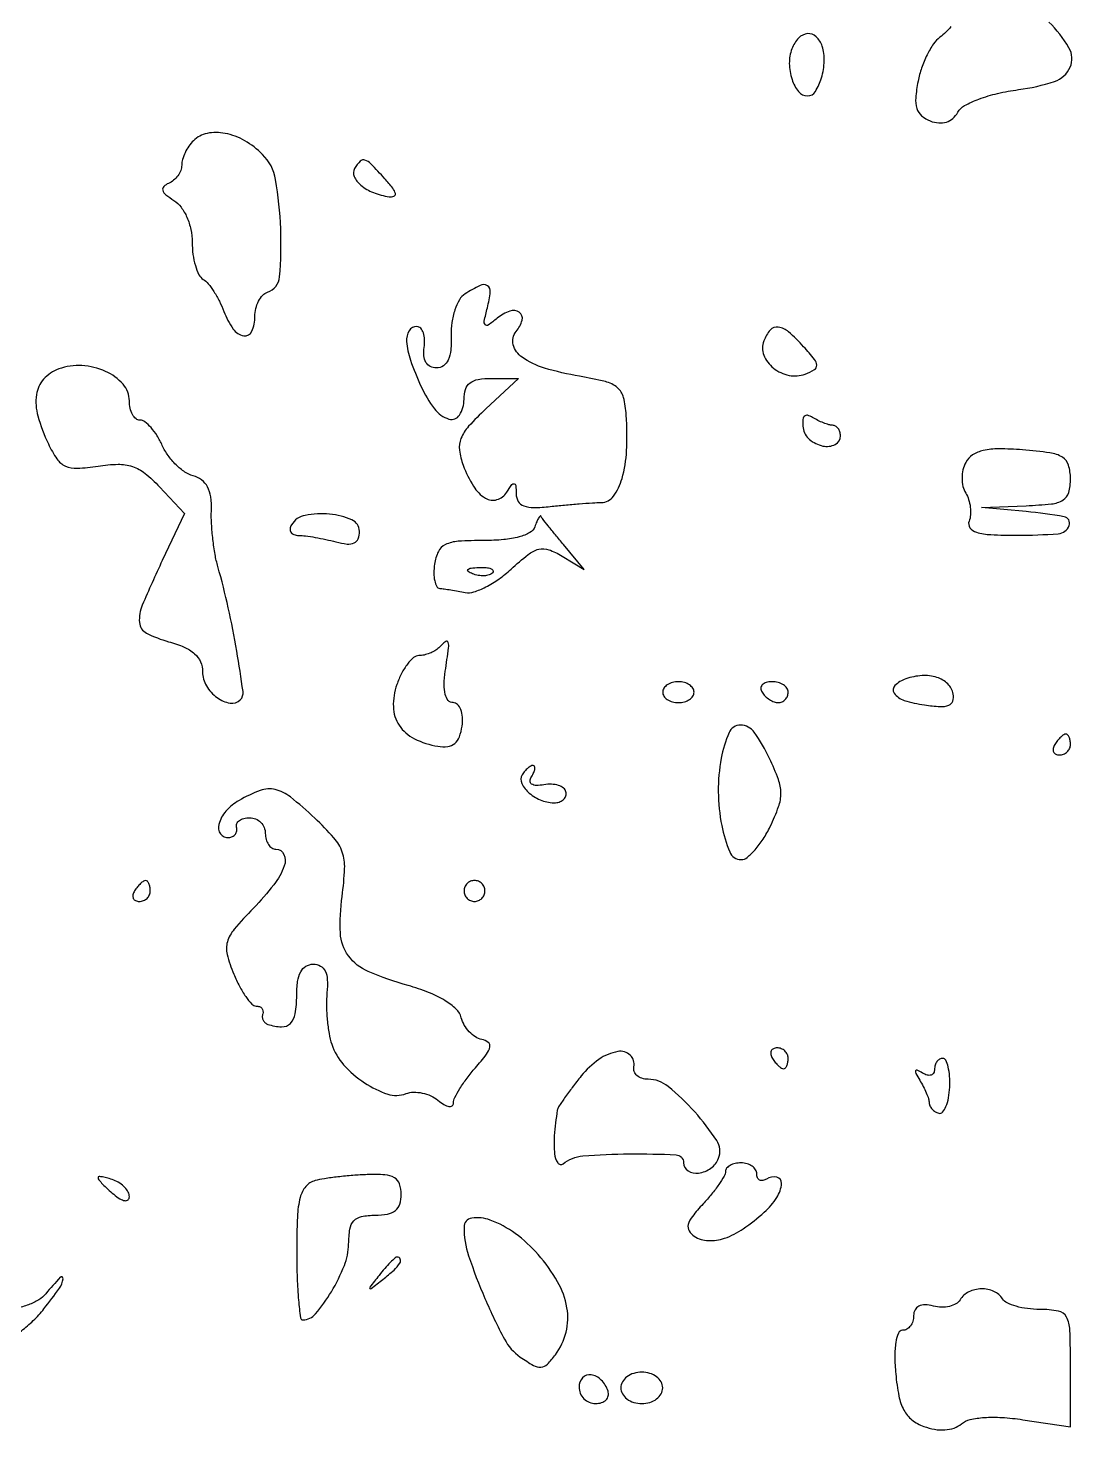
# Model space of a CAD drawing. Extents: x 0 to 5034, y 0 to 2560.
# Drawn here: x 4934.3 to 5034.1, y 2266.5 to 2400.5 of the extents above; entities that cross this region are included whole.
import ezdxf

# ---------------------------------------------------------------- set-up
doc = ezdxf.new("R2010")
doc.units = 0

msp = doc.modelspace()

# ---------------------------------------------------------------- linework, layer by layer
msp.add_lwpolyline([(5022.563332, 2400.623334, -0.034845), (5022.082396, 2400.092578, -0.030871), (5021.513471, 2399.610243, 0.083665), (5020.899669, 2398.967488, 0.033523), (5020.284514, 2397.91372, 0.032004), (5019.760168, 2396.664453, 0.03491), (5019.417253, 2395.393911, 0.027416), (5019.195705, 2393.810378, 0.096434), (5019.306177, 2392.7923, 0.14023), (5019.756469, 2392.103514, 0.086903), (5020.59132, 2391.603331, 0.070122), (5021.395754, 2391.418036, 0.09801), (5022.127412, 2391.498119, 0.103456), (5022.745087, 2391.844102, 0.086167), (5023.220392, 2392.429335, -0.142239), (5023.868239, 2393.067677, -0.034565), (5025.249864, 2393.695181, -0.031953), (5027.030221, 2394.232942, -0.024397), (5029.032854, 2394.598746, 0.047128), (5032.465679, 2395.388303, 0.210133), (5033.964376, 2396.741696, 0.244815), (5033.856287, 2398.599195, 0.061851), (5031.936036, 2401.063964, -0.055114)], format="xyb")
for points in [[(5007.361626, 2398.5, 0.095479), (5007.111748, 2397.095135, 0.076515), (5007.367746, 2395.57731, 0.089216), (5008.003596, 2394.407233, 0.227574), (5008.851984, 2394, 0.259318), (5009.600961, 2394.416451, 0.067323), (5010.185874, 2395.721194, 0.061246), (5010.454516, 2397.33796, 0.091978), (5010.25391, 2398.75, 0.121125), (5009.675611, 2399.66095, 0.215838), (5008.85399, 2399.950599, 0.187286), (5008.001833, 2399.532102, 0.094682)], [(4950.119558, 2389.719558, 0.04722), (4949.691068, 2389.201475, 0.037462), (4949.32887, 2388.571474, 0.038672), (4949.080513, 2387.93035, 0.073198), (4949, 2387.383333, -0.091532), (4948.906889, 2386.878967, -0.064419), (4948.632812, 2386.369758, -0.062665), (4948.227907, 2385.933021, -0.075193), (4947.75, 2385.641374, 0.093372), (4947.285106, 2385.334103, 0.281522), (4947.194366, 2384.981273, 0.150236), (4947.480829, 2384.558352, 0.028226), (4948.25, 2384.00835, -0.092806), (4948.941045, 2383.365343, -0.056011), (4949.502902, 2382.393988, -0.051884), (4949.874396, 2381.229548, -0.051332), (4950, 2380.009327, 0.033842), (4950.078255, 2378.854456, 0.03889), (4950.311869, 2377.774605, 0.042542), (4950.652826, 2376.910514, 0.139994), (4951.061683, 2376.461878, -0.084151), (4951.532058, 2376.048093, -0.02702), (4952.079857, 2375.292627, -0.026089), (4952.609101, 2374.370829, -0.026432), (4953.036932, 2373.402861, 0.058781), (4953.916206, 2371.717018, 0.20531), (4954.928175, 2371.07176, 0.344128), (4955.706579, 2371.497241, 0.102278), (4956, 2372.916667, -0.059074), (4956.090469, 2373.679721, -0.061557), (4956.356696, 2374.389211, -0.068486), (4956.749749, 2374.941295, -0.124027), (4957.214286, 2375.238095, 0.299357), (4958.360467, 2376.692847, 0.03056), (4958.473259, 2381.299825, 0.033815), (4957.981317, 2386.002666, 0.154607), (4956.731639, 2388.411219, 0.066108), (4955.028119, 2389.715333, 0.081681), (4953.158438, 2390.415563, 0.097366), (4951.431106, 2390.417683, 0.149219)], [(4965.542705, 2387.069098, 0.250048), (4965.493457, 2386.294892, 0.114207), (4966.128344, 2385.46655, 0.078705), (4967.328813, 2384.75941, 0.056308), (4968.836385, 2384.353926, 0.128028), (4969.29711, 2384.402211, 0.377176), (4969.43533, 2384.661128, 0.109501), (4969.181443, 2385.187876, 0.017075), (4968.431397, 2386.075805, 0.007591), (4967.090189, 2387.513342, 0.118976), (4966.527964, 2387.872149, 0.291323), (4966.084129, 2387.765526, 0.053678)], [(4976.095112, 2375.079944, 0.123417), (4975.561918, 2374.519856, 0.049046), (4975.128761, 2373.542552, 0.044646), (4974.848488, 2372.345282, 0.042311), (4974.778229, 2371.095257, -0.030366), (4974.733168, 2369.70022, -0.08367), (4974.481117, 2368.752557, -0.135251), (4974.023162, 2368.204169, -0.152708), (4973.370259, 2368, -0.116138), (4972.777071, 2368.139667, -0.141941), (4972.359543, 2368.524352, -0.115123), (4972.157592, 2369.143952, -0.061217), (4972.187142, 2369.954552, 0.048647), (4972.233421, 2370.706084, 0.073939), (4972.114348, 2371.348305, 0.100805), (4971.856931, 2371.785771, 0.20078), (4971.5, 2371.954552, 0.276699), (4970.75883, 2371.554952, 0.152057), (4970.511022, 2370.518239, 0.06817), (4970.878227, 2368.736975, 0.022401), (4971.88376, 2366.25, 0.053313), (4973.169278, 2364.083604, 0.159815), (4974.560665, 2363.107456, 0.34088), (4975.573032, 2363.491093, 0.138758), (4976, 2365, -0.076804), (4976.146046, 2365.945167, -0.15358), (4976.575719, 2366.558117, -0.123141), (4977.356275, 2366.896979, -0.041156), (4978.605755, 2367), (4981.211511, 2367), (4978.096303, 2364.089961, 0.019878), (4976.440013, 2362.414641, 0.089847), (4975.711779, 2361.254953, 0.127876), (4975.567878, 2360.12922, 0.059091), (4975.928865, 2358.6871, 0.046711), (4976.911382, 2356.687326, 0.117796), (4978.049952, 2355.5468, 0.214465), (4979.151268, 2355.403695, 0.180129), (4980.096491, 2356.121885, -0.013121), (4980.581153, 2356.844412, -0.296449), (4980.803602, 2356.932569, -0.337301), (4980.951698, 2356.764085, -0.015155), (4980.984687, 2355.942691, 0.135747), (4981.1873, 2355.237224, 0.169253), (4981.71175, 2354.807938, 0.092255), (4982.670229, 2354.646731, 0.023478), (4984.25, 2354.748463, -0.004477), (4985.614495, 2354.888545, -0.004057), (4987.026798, 2355.009217, -0.004063), (4988.292725, 2355.096701, -0.012972), (4989.139101, 2355.126275, 0.238969), (4990.290436, 2355.722934, 0.086703), (4991.115185, 2357.427864, 0.057394), (4991.550375, 2360.075334, 0.028374), (4991.521462, 2363.487142, 0.0462), (4991.252805, 2365.178323, 0.157996), (4990.665634, 2366.108089, 0.113307), (4989.517509, 2366.689083, 0.018435), (4987.056561, 2367.203201, -0.029156), (4983.707337, 2367.978145, -0.081919), (4981.546952, 2369.019461, -0.174996), (4980.70621, 2370.218055, -0.244169), (4980.978993, 2371.474688, 0.104265), (4981.554381, 2372.566687, 0.319632), (4981.289465, 2373.311869, 0.245754), (4980.372456, 2373.430387, 0.08341), (4979.168594, 2372.741324, -0.018193), (4978.324912, 2372.100068, -0.375399), (4978.031772, 2372.130876, -0.24392), (4977.935019, 2372.481358, -0.010763), (4978.232966, 2373.75, 0.033451), (4978.516277, 2375.261197, 0.291005), (4978.233659, 2375.84938, 0.257659), (4977.541098, 2375.885536, 0.02806)], [(5004.66643, 2370.573113, 0.188202), (5004.674047, 2369.223661, 0.130376), (5005.59171, 2367.983356, 0.118528), (5007.085468, 2367.282739, 0.143222), (5008.623384, 2367.408973, 0.041834), (5009.511743, 2367.838129, 0.279872), (5009.733523, 2368.252556, 0.158484), (5009.51614, 2368.815082, 0.013113), (5008.481132, 2370.020849, 0.027452), (5007.045024, 2371.442507, 0.146453), (5006.055214, 2371.901992, 0.255372), (5005.293737, 2371.618596, 0.087232)], [(4937.25, 2367.896826, 0.120851), (4935.796449, 2366.913314, 0.150301), (4935.109028, 2365.441799, 0.104423), (4935.250824, 2363.402931, 0.040188), (4936.25, 2360.731061, 0.040254), (4937.070075, 2359.294297, 0.139128), (4937.884975, 2358.614583, 0.118783), (4939.013191, 2358.406654, 0.025685), (4941, 2358.617169, -0.034259), (4942.910528, 2358.786556, -0.086617), (4944.284501, 2358.574869, -0.087605), (4945.49626, 2357.912201, -0.035609), (4946.881533, 2356.631011), (4949.263065, 2354.091078), (4947.144022, 2349.583008, 0.008895), (4945.234159, 2345.3248, 0.121036), (4944.960321, 2343.658966, 0.260794), (4945.637146, 2342.644153, 0.051729), (4947.75, 2341.827059, -0.034497), (4949.240635, 2341.308786, -0.080862), (4950.23394, 2340.679162, -0.108689), (4950.799732, 2339.899804, -0.103219), (4951, 2338.940023, 0.135028), (4951.364918, 2337.613395, 0.099676), (4952.39171, 2336.478802, 0.119376), (4953.627723, 2335.957813, 0.24119), (4954.607089, 2336.273756, 0.236466), (4954.86976, 2337.063754, 0.005912), (4954.266231, 2340.92047, 0.012886), (4953.455188, 2345.074384, 0.014709), (4952.461143, 2349, -0.0261), (4952.194707, 2350.162867, -0.014486), (4951.985713, 2351.603416, -0.014415), (4951.858164, 2353.078148, -0.022526), (4951.842366, 2354.352053, 0.040924), (4951.777457, 2355.671375, 0.088467), (4951.471018, 2356.63653, 0.112206), (4950.909992, 2357.292704, 0.096335), (4950.089649, 2357.686807, -0.086326), (4949.302722, 2358.045808, -0.044253), (4948.462756, 2358.737193, -0.042223), (4947.700818, 2359.624951, -0.049379), (4947.143337, 2360.584754, 0.032602), (4946.647003, 2361.509251, 0.040759), (4946.06609, 2362.290522, 0.045577), (4945.488946, 2362.837832, 0.168514), (4945.021439, 2363, -0.174894), (4944.631666, 2363.140639, -0.093101), (4944.300048, 2363.540349, -0.073337), (4944.075613, 2364.135745, -0.053568), (4944, 2364.839485, 0.183439), (4943.394509, 2366.434339, 0.10534), (4941.717066, 2367.670805, 0.092136), (4939.459767, 2368.226895, 0.103396)], [(5008.433114, 2362.254763, 0.181578), (5009.03642, 2361.163348, 0.125162), (5010.316778, 2360.532891, 0.169014), (5011.493263, 2360.68232, 0.28474), (5012, 2361.5, 0.073145), (5011.94363, 2361.883267, 0.086253), (5011.779688, 2362.210748, 0.098296), (5011.536062, 2362.43258, 0.131305), (5011.25, 2362.515313, -0.065573), (5010.882319, 2362.571399, -0.023405), (5010.378912, 2362.743341, -0.022752), (5009.837806, 2362.985913, -0.024934), (5009.337785, 2363.270076, 0.088328), (5008.862712, 2363.465604, 0.270633), (5008.544142, 2363.362024, 0.178028), (5008.389263, 2362.969101, 0.042234)], [(5023.978888, 2358.960552, 0.068791), (5023.719995, 2358.260092, 0.05408), (5023.632182, 2357.45477, 0.055308), (5023.718674, 2356.671254, 0.083475), (5023.977255, 2356.036802, -0.062292), (5024.259867, 2355.419198, -0.046385), (5024.417759, 2354.685701, -0.04718), (5024.436094, 2353.953316, -0.074424), (5024.300491, 2353.340684, 0.257495), (5024.386642, 2352.718691, 0.162685), (5025.003853, 2352.290445, 0.059255), (5026.386441, 2352.059282, 0.011824), (5028.893011, 2352, 0.019138), (5032.828983, 2352.150711, 0.291062), (5033.872269, 2352.932387, 0.468536), (5033.396004, 2353.773901, 0.022412), (5029.75, 2354.267795), (5025.5, 2354.650586), (5029.75, 2354.825293, 0.01543), (5032.181015, 2355.000489, 0.110892), (5033.28896, 2355.372183, 0.193173), (5033.826506, 2356.08729, 0.065831), (5034, 2357.399306, 0.072105), (5033.809314, 2358.714707, 0.187365), (5033.233599, 2359.459028, 0.101933), (5032.039685, 2359.879802, 0.014079), (5029.409113, 2360.163741, 0.018055), (5027.154933, 2360.261319, 0.056361), (5025.647035, 2360.101724, 0.089975), (5024.637146, 2359.677703, 0.126269)], [(4959.5, 2353, 0.109916), (4959.367218, 2352.618109, 0.180417), (4959.448037, 2352.289739, 0.159285), (4959.737333, 2352.066806, 0.082741), (4960.190983, 2351.986345, -0.02972), (4960.846913, 2351.940452, -0.010571), (4961.776414, 2351.799577, -0.010447), (4962.79258, 2351.601566, -0.012124), (4963.75, 2351.369714, 0.035681), (4964.826446, 2351.162127, 0.136451), (4965.4953, 2351.26462, 0.199763), (4965.869475, 2351.663717, 0.089952), (4966, 2352.383369, 0.299368), (4965.282172, 2353.474828, 0.078336), (4963.149256, 2354.02158, 0.072289), (4960.806891, 2353.904967, 0.208743)], [(4982.769374, 2352.8125, -0.190507), (4982.305833, 2352.261331, -0.057806), (4981.27259, 2351.849172, -0.043548), (4979.793586, 2351.584574, -0.022501), (4977.915207, 2351.5, 0.015686), (4975.449463, 2351.422627, 0.095509), (4974.219915, 2351.104506, 0.169419), (4973.546296, 2350.439093, 0.078862), (4973.180449, 2349.25, 0.034452), (4973.117707, 2348.382527, 0.053806), (4973.195509, 2347.638462, 0.071754), (4973.389402, 2347.115354, 0.249887), (4973.680449, 2346.923489, -0.012664), (4974.103517, 2346.873156, -0.003931), (4974.73671, 2346.776418, -0.003928), (4975.442981, 2346.657127, -0.004317), (4976.125371, 2346.530264, 0.1278), (4976.937255, 2346.580485, 0.039072), (4978.082149, 2347.056603, 0.036262), (4979.3307, 2347.813023, 0.032631), (4980.504307, 2348.766801, -0.019397), (4982.120868, 2350.153134, -0.105076), (4983.150236, 2350.664038, -0.148936), (4984.115776, 2350.621164, -0.052636), (4985.378936, 2350.018371), (4987.5, 2348.716692), (4985.510657, 2351.108346, -0.002375), (4984.737127, 2352.047347, -0.003384), (4984.059714, 2352.889249, -0.001892), (4983.495418, 2353.605919, -0.04978), (4983.364823, 2353.8125, 0.502365), (4983.270957, 2353.829141, 0.06964), (4983.125358, 2353.647656, 0.036749), (4982.948976, 2353.294852, 0.016848)], [(4978.729167, 2348.395833, -0.126455), (4978.402231, 2348.202593, -0.060344), (4977.916927, 2348.123424, -0.05415), (4977.359369, 2348.160852, -0.051402), (4976.8125, 2348.316886, -0.054073), (4976.395823, 2348.538436, -0.470617), (4976.37858, 2348.720685, -0.168741), (4976.670344, 2348.862007, -0.018894), (4977.416667, 2348.921053, -0.028489), (4978.112848, 2348.910055, -0.077125), (4978.592839, 2348.799335, -0.208169), (4978.77538, 2348.614691, -0.296942)], [(4973.583333, 2341.25, -0.063002), (4973.212824, 2340.962707, -0.039126), (4972.718011, 2340.720313, -0.038756), (4972.183182, 2340.554973, -0.055645), (4971.690748, 2340.5, 0.180473), (4971.184554, 2340.31114, 0.050965), (4970.598081, 2339.687571, 0.044325), (4970.031812, 2338.792963, 0.034402), (4969.575513, 2337.734283, 0.091697), (4969.242176, 2335.605015, 0.140649), (4969.802818, 2333.836916, 0.131266), (4971.256549, 2332.553555, 0.074972), (4973.5, 2331.828648, 0.069959), (4974.442324, 2331.806803, 0.144816), (4975.113106, 2332.093689, 0.131782), (4975.559513, 2332.72302, 0.053509), (4975.819551, 2333.75, 0.049551), (4975.855957, 2334.615099, 0.077525), (4975.699715, 2335.342061, 0.10704), (4975.383653, 2335.824778, 0.196943), (4974.956052, 2336, -0.221005), (4974.495204, 2336.214159, -0.115018), (4974.200977, 2336.79091, -0.068469), (4974.101012, 2337.730654, -0.028753), (4974.213308, 2339, 0.003062), (4974.526662, 2341.229996, 0.101971), (4974.489219, 2341.765873, 0.532956), (4974.255222, 2341.84302, 0.031145)], [(5018.25, 2338.271617, 0.107363), (5017.207768, 2337.630985, 0.373309), (5017.141382, 2336.904899, 0.163666), (5018.094392, 2336.220294, 0.038208), (5020.041133, 2335.780655, 0.021233), (5021.535685, 2335.625765, 0.106148), (5022.363718, 2335.7515, 0.224426), (5022.746455, 2336.148539, 0.130404), (5022.791133, 2336.82268, 0.15409), (5022.265705, 2337.786894, 0.114806), (5021.218467, 2338.411043, 0.093171), (5019.80206, 2338.586222, 0.068728)], [(4995, 2337, 0.148195), (4995.115568, 2336.618646, 0.098894), (4995.440625, 2336.29375, 0.082425), (4995.926543, 2336.074694, 0.064853), (4996.5, 2336, 0.064853), (4997.073457, 2336.074694, 0.082425), (4997.559375, 2336.29375, 0.098894), (4997.884432, 2336.618646, 0.148195), (4998, 2337, 0.148195), (4997.884432, 2337.381354, 0.098894), (4997.559375, 2337.70625, 0.082425), (4997.073457, 2337.925306, 0.064853), (4996.5, 2338, 0.064853), (4995.926543, 2337.925306, 0.082425), (4995.440625, 2337.70625, 0.098894), (4995.115568, 2337.381354, 0.148195)], [(5004.5, 2337, 0.06081), (5004.806203, 2336.617485, 0.051032), (5005.2129, 2336.29375, 0.053229), (5005.653442, 2336.073302, 0.089642), (5006.059017, 2336, 0.105429), (5006.418051, 2336.076556, 0.099231), (5006.723586, 2336.29375, 0.096318), (5006.928382, 2336.618268, 0.092995), (5007, 2337, 0.153634), (5006.879982, 2337.381379, 0.097988), (5006.542039, 2337.70625, 0.080552), (5006.037096, 2337.925455, 0.062283), (5005.440983, 2338, 0.066118), (5004.889346, 2337.926733, 0.138808), (5004.521475, 2337.70625, 0.191142), (5004.392057, 2337.379648, 0.139169)], [(5000.60001, 2330.681406, 0.048388), (5000.315792, 2327.487203, 0.046494), (5000.643095, 2324.253623, 0.050561), (5001.410918, 2321.725271, 0.302481), (5002.500097, 2321, 0.172464), (5003.083006, 2321.207226, 0.041573), (5003.832838, 2321.928859, 0.03784), (5004.603582, 2322.951576, 0.029797), (5005.281631, 2324.162073, 0.025172), (5006.08555, 2326.059882, 0.090151), (5006.308166, 2327.352574, 0.086814), (5006.065663, 2328.666782, 0.02233), (5005.221322, 2330.662073, 0.041571), (5003.758403, 2333.169989, 0.243512), (5002.448796, 2333.854967, 0.300907), (5001.346391, 2333.132086, 0.055151)], [(5032.5, 2332, 0.082592), (5032.343488, 2331.6179, 0.161196), (5032.3746, 2331.29375, 0.182303), (5032.586039, 2331.078288, 0.108972), (5032.940983, 2331, 0.093332), (5033.345238, 2331.076123, 0.09642), (5033.688914, 2331.29375, 0.099167), (5033.918938, 2331.618444, 0.105053), (5034, 2332, 0.042167), (5033.967655, 2332.382849, 0.061769), (5033.870461, 2332.70625, 0.081139), (5033.727648, 2332.92554, 0.210953), (5033.559017, 2333, 0.151918), (5033.34829, 2332.934461, 0.038439), (5033.066025, 2332.70625, 0.035638), (5032.768994, 2332.382774, 0.029505)], [(4981.570027, 2329.113307, 0.256461), (4981.526916, 2328.276514, 0.105607), (4982.247161, 2327.350517, 0.084766), (4983.45551, 2326.642244, 0.102883), (4984.75, 2326.438648, 0.08068), (4985.208548, 2326.53641, 0.109514), (4985.559375, 2326.770914, 0.125694), (4985.747275, 2327.104219, 0.128743), (4985.75, 2327.483614, 0.171863), (4985.514591, 2327.83574, 0.083728), (4985.027265, 2328.085763, 0.067521), (4984.370523, 2328.199937, 0.051323), (4983.640689, 2328.152237, -0.040251), (4982.911251, 2328.08835, -0.14569), (4982.468497, 2328.216838, -0.268721), (4982.320695, 2328.504966, -0.126292), (4982.449706, 2328.918623, 0.032058), (4982.670842, 2329.333729, 0.067846), (4982.774838, 2329.682346, 0.130853), (4982.750797, 2329.908707, 0.310641), (4982.618034, 2330, 0.130987), (4982.387851, 2329.938645, 0.045339), (4982.103932, 2329.739534, 0.041305), (4981.816641, 2329.452601, 0.037488)], [(4954.489202, 2326.651952, 0.081957), (4953.238303, 2325.632534, 0.113445), (4952.549962, 2324.365122, 0.227771), (4952.712062, 2323.455155, 0.267702), (4953.5, 2323.1, 0.093907), (4953.862485, 2323.206961, 0.113761), (4954.132812, 2323.435, 0.119228), (4954.267928, 2323.749164, 0.11039), (4954.25, 2324.1, -0.174153), (4954.275325, 2324.442061, -0.132778), (4954.514063, 2324.735625, -0.096791), (4954.944469, 2324.933561, -0.059585), (4955.5, 2325, -0.099038), (4956.072457, 2324.885486, -0.097945), (4956.559375, 2324.559375, -0.097945), (4956.885486, 2324.072457, -0.099038), (4957, 2323.5, 0.064853), (4957.074694, 2322.926543, 0.082425), (4957.29375, 2322.440625, 0.098894), (4957.618646, 2322.115568, 0.148195), (4958, 2322, -0.295984), (4958.78444, 2321.491049, -0.19815), (4958.815909, 2320.386788, -0.075208), (4957.802044, 2318.58641, -0.026698), (4955.85627, 2316.351708, 0.015941), (4954.020467, 2314.332669, 0.104404), (4953.370126, 2313.136453, 0.13687), (4953.348583, 2311.930535, 0.034642), (4953.977591, 2310.054101, 0.022946), (4954.526234, 2308.884411, 0.031897), (4955.129144, 2307.897142, 0.033011), (4955.704377, 2307.182901, 0.209692), (4956.12132, 2307, -0.089621), (4956.437652, 2306.942841, -0.129629), (4956.66845, 2306.779687, -0.14123), (4956.776548, 2306.535678, -0.115046), (4956.75, 2306.25, 0.099038), (4956.711847, 2305.944686, 0.097945), (4956.79375, 2305.646875, 0.097945), (4956.982857, 2305.402666, 0.099038), (4957.25, 2305.25, 0.071387), (4958.559289, 2305.012807, 0.208464), (4959.395254, 2305.341243, 0.159017), (4959.865807, 2306.267581, 0.038672), (4960, 2308, -0.032942), (4960.089384, 2309.355195, -0.088183), (4960.381281, 2310.27392, -0.135745), (4960.878821, 2310.804383, -0.137755), (4961.575366, 2311, -0.123442), (4962.269256, 2310.826039, -0.159427), (4962.720585, 2310.354328, -0.10207), (4962.927631, 2309.521597, -0.033345), (4962.894044, 2308.25, 0.0276), (4962.848153, 2307.039269, 0.019211), (4962.92435, 2305.673154, 0.019435), (4963.09949, 2304.364091, 0.037503), (4963.357672, 2303.33946, 0.102051), (4964.487977, 2301.388961, 0.064093), (4966.486629, 2299.656486, 0.067241), (4968.703829, 2298.580288, 0.172691), (4970.460339, 2298.623154, -0.086774), (4971.169032, 2298.761871, -0.056281), (4972.002597, 2298.684744, -0.054639), (4972.827653, 2298.416926, -0.067522), (4973.512735, 2297.989431, 0.03718), (4974.084254, 2297.582798, 0.092215), (4974.563116, 2297.402464, 0.199425), (4974.867366, 2297.46968, 0.244632), (4975, 2297.724546, -0.117896), (4975.124202, 2298.243968, -0.021333), (4975.613852, 2299.115093, -0.02194), (4976.289675, 2300.105895, -0.018325), (4977.089707, 2301.09699, 0.014315), (4978.146661, 2302.385091, 0.110304), (4978.476184, 2303.087228, 0.294784), (4978.314669, 2303.523929, 0.110915), (4977.692332, 2303.80356, -0.094337), (4977.088986, 2304.051203, -0.060044), (4976.505505, 2304.540217, -0.057498), (4976.028806, 2305.18256, -0.067049), (4975.740311, 2305.88505, 0.141408), (4975.249595, 2306.70979, 0.052467), (4974.162674, 2307.533117, 0.042251), (4972.608558, 2308.301139, 0.025391), (4970.656688, 2308.95613, -0.032646), (4966.849197, 2310.295533, -0.133282), (4964.94246, 2311.801597, -0.149664), (4964.178508, 2313.960291, -0.044838), (4964.34287, 2317.484858, 0.022487), (4964.58647, 2320.14702, 0.095958), (4964.356845, 2321.719024, 0.097236), (4963.558396, 2323.081015, 0.023421), (4961.726884, 2324.966291, 0.019385), (4959.398316, 2326.985083, 0.112135), (4957.943264, 2327.691832, 0.146875), (4956.521891, 2327.602391, 0.041457)], [(4944.5, 2318, 0.082592), (4944.343488, 2317.6179, 0.161196), (4944.3746, 2317.29375, 0.182303), (4944.586039, 2317.078288, 0.108972), (4944.940983, 2317, 0.093332), (4945.345238, 2317.076123, 0.09642), (4945.688914, 2317.29375, 0.099167), (4945.918938, 2317.618444, 0.105053), (4946, 2318, 0.042167), (4945.967655, 2318.382849, 0.061769), (4945.870461, 2318.70625, 0.081139), (4945.727648, 2318.92554, 0.210953), (4945.559017, 2319, 0.151918), (4945.34829, 2318.934461, 0.038439), (4945.066025, 2318.70625, 0.035638), (4944.768994, 2318.382774, 0.029505)], [(4976, 2318, 0.099038), (4976.076342, 2317.618362, 0.097945), (4976.29375, 2317.29375, 0.097945), (4976.618362, 2317.076342, 0.099038), (4977, 2317, 0.099038), (4977.381638, 2317.076342, 0.097945), (4977.70625, 2317.29375, 0.097945), (4977.923658, 2317.618362, 0.099038), (4978, 2318, 0.099038), (4977.923658, 2318.381638, 0.097945), (4977.70625, 2318.70625, 0.097945), (4977.381638, 2318.923658, 0.099038), (4977, 2319, 0.099038), (4976.618362, 2318.923658, 0.097945), (4976.29375, 2318.70625, 0.097945), (4976.076342, 2318.381638, 0.099038)], [(4987.21236, 2300.315361, 0.007116), (4986.358984, 2299.223334, 0.009804), (4985.626016, 2298.216982, 0.00684), (4985.044413, 2297.3599, 0.108233), (4984.918758, 2297.032934, 0.017716), (4984.636364, 2294.606262, 0.046986), (4984.65988, 2292.861929, 0.118943), (4984.966602, 2292.006169, 0.438237), (4985.469596, 2291.923029, -0.145969), (4987.371143, 2292.665735, -0.018552), (4991.812876, 2292.867391, -0.013984), (4996.274309, 2292.779499, -0.400321), (4997, 2292.018368, 0.259704), (4997.426963, 2291.251791, 0.17231), (4998.434925, 2291.033615, 0.125018), (4999.611332, 2291.499198, 0.145716), (5000.341999, 2292.448853, 0.240441), (5000.162768, 2294.141159, 0.037892), (4998.064379, 2296.883264, 0.039322), (4995.52338, 2299.314159, 0.172855), (4993.59879, 2300, -0.075131), (4993.006652, 2300.089481, -0.106204), (4992.543082, 2300.349742, -0.126989), (4992.280728, 2300.737383, -0.138202), (4992.25, 2301.19061, 0.262448), (4991.898011, 2302.303418, 0.234975), (4990.726749, 2302.652366, 0.11059), (4988.899557, 2301.896352, 0.070274)], [(5005.5, 2302, 0.029505), (5005.768994, 2301.617226, 0.035638), (5006.066025, 2301.29375, 0.038439), (5006.34829, 2301.065539, 0.151918), (5006.559017, 2301, 0.210953), (5006.727648, 2301.07446, 0.081139), (5006.870461, 2301.29375, 0.061769), (5006.967655, 2301.617151, 0.042167), (5007, 2302, 0.105053), (5006.918938, 2302.381556, 0.099167), (5006.688914, 2302.70625, 0.09642), (5006.345238, 2302.923877, 0.093332), (5005.940983, 2303, 0.108972), (5005.586039, 2302.921712, 0.182303), (5005.3746, 2302.70625, 0.161196), (5005.343488, 2302.3821, 0.082592)], [(5021, 2300.940983, -0.132745), (5020.906838, 2300.596262, -0.19028), (5020.660863, 2300.40265, -0.143226), (5020.287383, 2300.400314, -0.068937), (5019.845492, 2300.595492, 0.029537), (5019.350334, 2300.862483, 0.434528), (5019.185988, 2300.796008, 0.22106), (5019.203446, 2300.541601, 0.015193), (5019.580179, 2299.904508, -0.020885), (5019.921654, 2299.311744, -0.020853), (5020.212671, 2298.692262, -0.021228), (5020.420585, 2298.131448, -0.073171), (5020.484687, 2297.75, 0.109443), (5020.558914, 2297.44461, 0.073028), (5020.76359, 2297.146875, 0.068131), (5021.062648, 2296.901705, 0.070938), (5021.412639, 2296.75, 0.289003), (5021.770618, 2296.858896, 0.080417), (5022.092552, 2297.38125, 0.055085), (5022.333609, 2298.213962, 0.032004), (5022.44566, 2299.25, 0.026906), (5022.435067, 2300.303838, 0.043177), (5022.300668, 2301.192187, 0.054059), (5022.076808, 2301.816154, 0.287099), (5021.783022, 2302, 0.134212), (5021.484422, 2301.918378, 0.100452), (5021.230013, 2301.688914, 0.087227), (5021.058815, 2301.345671, 0.072287)], [(5001, 2291.188561, -0.132372), (5000.880078, 2290.743524, -0.019094), (5000.37207, 2289.941479, -0.020545), (4999.68088, 2289.020615, -0.016267), (4998.862365, 2288.082641, 0.02088), (4997.843619, 2286.893248, 0.100682), (4997.445579, 2286.101493, 0.199112), (4997.522686, 2285.502108, 0.12469), (4998.021682, 2284.9866, 0.12896), (4999.364568, 2284.575505, 0.093369), (5000.919714, 2284.803602, 0.067899), (5002.700927, 2285.702624, 0.032406), (5004.71918, 2287.294372, 0.064683), (5005.911877, 2288.684737, 0.128957), (5006.369304, 2290.049796, 0.376933), (5005.919786, 2290.636116, 0.189561), (5004.930902, 2290.457295, -0.090666), (5004.57557, 2290.318355, -0.169366), (5004.273452, 2290.362055, -0.176081), (5004.071817, 2290.581552, -0.098926), (5004, 2290.940983, 0.140337), (5003.884374, 2291.344827, 0.099915), (5003.559375, 2291.688914, 0.085131), (5003.073318, 2291.920655, 0.06887), (5002.5, 2292, 0.052128), (5001.926086, 2291.940003, 0.072012), (5001.440625, 2291.76164, 0.091979), (5001.114458, 2291.49825, 0.178882)], [(4941, 2290.59106, 0.176553), (4941.071145, 2290.395857, 0.014236), (4941.440625, 2289.980891, 0.017822), (4941.925401, 2289.50208, 0.012711), (4942.5, 2289, 0.035237), (4943.096566, 2288.57205, 0.100348), (4943.574222, 2288.396714, 0.22275), (4943.871103, 2288.484197, 0.214681), (4944, 2288.770566, 0.125677), (4943.88993, 2289.201557, 0.064053), (4943.559375, 2289.656816, 0.05745), (4943.073663, 2290.065988, 0.054778), (4942.5, 2290.361626, 0.019009), (4941.924595, 2290.557685, 0.034664), (4941.440625, 2290.666459, 0.044074), (4941.095087, 2290.688496, 0.407084)], [(4961.75, 2290.310674, 0.156108), (4960.869457, 2289.752063, 0.112171), (4960.335866, 2288.707694, 0.052467), (4960.06736, 2286.857305, 0.009816), (4960, 2283.426676, 0.008607), (4960.04242, 2280.962556, 0.01427), (4960.173227, 2278.887836, 0.007907), (4960.354175, 2277.208181, 0.378593), (4960.589707, 2277, 0.222405), (4961.801971, 2277.567289, 0.038085), (4963.317855, 2279.693841, 0.040909), (4964.557473, 2282.187177, 0.092138), (4964.966731, 2284.25, -0.037175), (4965.090964, 2285.684086, -0.146962), (4965.473906, 2286.471673, -0.160903), (4966.204324, 2286.877679, -0.047099), (4967.5, 2287, 0.044917), (4968.682766, 2287.106468, 0.124434), (4969.4375, 2287.45, 0.149477), (4969.857434, 2288.064742, 0.07578), (4970, 2289, 0.0814), (4969.836638, 2289.9968, 0.182114), (4969.35825, 2290.582171, 0.11614), (4968.437505, 2290.861059, 0.02464), (4966.75, 2290.883999, 0.010526), (4965.377388, 2290.806049, 0.009097), (4963.940625, 2290.667734, 0.009192), (4962.642772, 2290.494691, 0.026176)], [(4976, 2285.875749, 0.079956), (4976.44258, 2283.125787, 0.022281), (4977.999278, 2279.036009, 0.020369), (4979.874092, 2275.144779, 0.11806), (4981.374813, 2273.450025, 0.022881), (4982.63158, 2272.652856, 0.147363), (4983.356072, 2272.4856, 0.181742), (4983.971285, 2272.764252, 0.038662), (4984.74956, 2273.672181, 0.097313), (4985.760576, 2275.834525, 0.104142), (4985.844052, 2278.164851, 0.087559), (4984.948679, 2280.645396, 0.049905), (4983.089149, 2283.245684, 0.054186), (4980.902536, 2285.250277, 0.069731), (4978.505065, 2286.542932, 0.12587), (4976.73722, 2286.728946, 0.372187)], [(4967.872445, 2281.25, 0.001576), (4966.99236, 2280.120493, 0.377591), (4967, 2280, 0.377591), (4967.120493, 2279.99236, 0.001576), (4968.25, 2280.872445, 0.017685), (4969.306759, 2281.76332, 0.065617), (4969.869516, 2282.426111, 0.241985), (4969.90695, 2282.806605, 0.307699), (4969.622445, 2283, 0.184603), (4969.410139, 2282.91885, 0.013803), (4968.952641, 2282.485938, 0.017649), (4968.425681, 2281.920402, 0.012436)], [(4936, 2279.5, -0.083663), (4935.332556, 2278.924994, -0.043894), (4934.346176, 2278.440625, -0.042054), (4933.219081, 2278.11081, -0.050196), (4932.118102, 2278, 0.109028), (4929.899081, 2277.510309, 0.130585), (4928.2594, 2276.145694, 0.173991), (4927.783572, 2274.442754, 0.204274), (4928.544783, 2272.962833, 0.05796), (4929.404583, 2272.403281, 0.294805), (4929.945481, 2272.46424, 0.225181), (4930.214426, 2273.032226, 0.038984), (4930.118421, 2274.25, -0.229722), (4930.206688, 2274.540472, -0.091674), (4930.548849, 2274.79594, -0.065479), (4931.088413, 2274.979389, -0.041363), (4931.75, 2275.055329, 0.114432), (4932.581493, 2275.276061, 0.036799), (4933.669217, 2275.959403, 0.0345), (4934.80685, 2276.924358, 0.032462), (4935.826058, 2278.055329, 0.011683), (4937.304172, 2280.019185, 0.126166), (4937.66137, 2280.93786, 0.722358), (4937.389638, 2281.065611, 0.016601)], [(5023.446158, 2278.912882, -0.128025), (5023.049187, 2278.533643, -0.070103), (5022.417298, 2278.29007, -0.06247), (5021.658807, 2278.211543, -0.058608), (5020.887141, 2278.319262, 0.05482), (5020.091921, 2278.436398, 0.122424), (5019.497736, 2278.311665, 0.162323), (5019.13375, 2277.957026, 0.119708), (5019, 2277.40638, -0.073085), (5018.921026, 2276.868977, -0.08769), (5018.691327, 2276.413124, -0.100538), (5018.349917, 2276.108384, -0.13285), (5017.949199, 2276, 0.302413), (5017.545394, 2275.731184, 0.059701), (5017.295231, 2274.850824, 0.042253), (5017.198343, 2273.528584, 0.020408), (5017.286845, 2271.832131, 0.024574), (5017.589118, 2269.718831, 0.075014), (5018.072304, 2268.357019, 0.103852), (5018.830632, 2267.452419, 0.078123), (5019.966553, 2266.816669, 0.045872), (5021.00819, 2266.536633, 0.059347), (5021.995731, 2266.48484, 0.066866), (5022.866983, 2266.661169, 0.090118), (5023.566479, 2267.055173, -0.117211), (5024.398612, 2267.466797, -0.039436), (5025.747316, 2267.666747, -0.033309), (5027.454778, 2267.669748, -0.021007), (5029.437572, 2267.457091), (5034, 2266.772912), (5034, 2272.386456, 0.007735), (5033.943526, 2276.036897, 0.113395), (5033.619023, 2277.272817, 0.231638), (5032.844686, 2277.840914, 0.044457), (5031.059017, 2278, -0.031397), (5029.887885, 2278.073612, -0.037109), (5028.8004, 2278.29375, -0.040338), (5027.934161, 2278.614422, -0.146547), (5027.5, 2279, 0.149923), (5026.675384, 2279.722649, 0.111319), (5025.481358, 2279.964985, 0.109429), (5024.282187, 2279.672191, 0.140859)], [(4987, 2270.583333, 0.099038), (4987.120875, 2269.979073, 0.097945), (4987.465104, 2269.465104, 0.097945), (4987.979073, 2269.120875, 0.099038), (4988.583333, 2269, 0.077096), (4989.158616, 2269.089234, 0.119977), (4989.585286, 2269.348828, 0.144529), (4989.795817, 2269.735738, 0.134046), (4989.770833, 2270.1875, 0.113253), (4989.122932, 2271.250696, 0.165501), (4988.153639, 2271.742973, 0.244413), (4987.346973, 2271.459866, 0.190724)], [(4991, 2270.5, 0.130775), (4991.153209, 2269.924246, 0.10214), (4991.583333, 2269.4375, 0.08892), (4992.230589, 2269.111864, 0.072314), (4993, 2269, 0.072314), (4993.769411, 2269.111864, 0.08892), (4994.416667, 2269.4375, 0.10214), (4994.846791, 2269.924246, 0.130775), (4995, 2270.5, 0.130775), (4994.846791, 2271.075754, 0.10214), (4994.416667, 2271.5625, 0.08892), (4993.769411, 2271.888136, 0.072314), (4993, 2272, 0.072314), (4992.230589, 2271.888136, 0.08892), (4991.583333, 2271.5625, 0.10214), (4991.153209, 2271.075754, 0.130775)]]:
    msp.add_lwpolyline(points, format="xyb", close=True)

doc.saveas('drawing.dxf')
